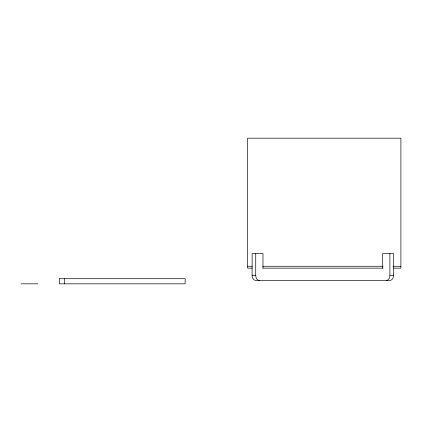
<?xml version="1.0" encoding="UTF-8"?>
<svg xmlns="http://www.w3.org/2000/svg" width="422" height="422" viewBox="0 0 422 422"><rect width="100%" height="100%" fill="white"/><g stroke="black" fill="none" stroke-linecap="round" stroke-linejoin="round"><path stroke-width="0.63" d="M382.659 268.134L382.659 253.553L393.494 253.553L393.526 275.297A5.111 3.613 90 0 1 389.923 280.419L255.711 280.419A5.111 3.613 90 0 1 252.108 275.297L252.134 253.553L262.975 253.553L262.975 268.134M259.324 280.419A5.111 3.613 90 0 1 255.716 275.297L255.748 253.553M247.614 266.261L252.219 266.261M262.742 266.261L383.139 266.261M393.003 266.261L400.9 266.261M252.219 268.134L247.614 268.134L247.614 138.173L400.9 138.173L400.9 268.134L393.663 268.134M262.742 268.134L383.139 268.134M252.108 275.297L255.716 275.297M386.309 280.419A5.111 3.613 90 0 0 389.912 275.297L393.526 275.297M59.433 278.715L185.163 278.715L185.121 283.827L59.433 283.827L59.476 278.715M21.1 283.827L37.869 283.827M389.881 253.553L389.912 275.297M64.529 278.715L64.529 283.827"/></g></svg>
